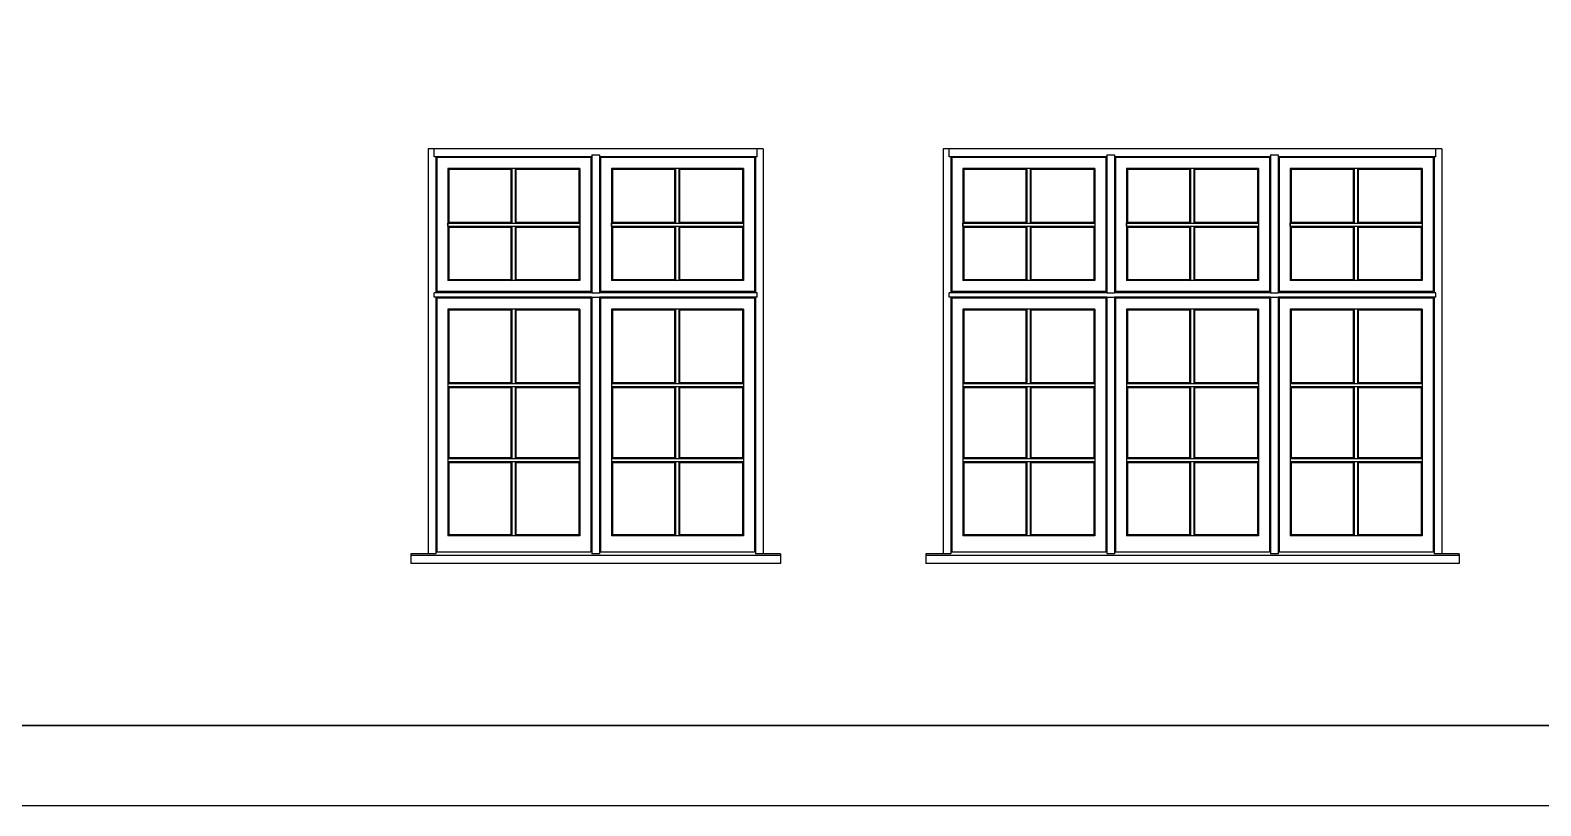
# Model space of a CAD drawing. Header units: inches. Extents: x 1985 to 11287, y 379 to 3234.
# Drawn here: x 9089.8 to 9353.9, y 1326.4 to 1462.1 of the extents above; entities that cross this region are included whole.
import ezdxf

# ---------------------------------------------------------------- set-up
doc = ezdxf.new("R2010")
doc.units = ezdxf.units.IN
doc.header["$MEASUREMENT"] = 0
doc.layers.add('elevation 99', color=7, linetype='CONTINUOUS')
doc.layers.add('separation 99', color=3, linetype='CONTINUOUS')

msp = doc.modelspace()

# ---------------------------------------------------------------- linework, layer by layer
at = {"layer": 'elevation 99'}
for p, q in [((9159.357966, 1441.341225), (9159.357966, 1416.15162)), ((9189.357947, 1441.341225), (9159.357966, 1441.341225)), ((9160.420466, 1439.966223), (9160.420466, 1441.341225)), ((9187.982947, 1439.966223), (9160.420466, 1439.966223)), ((9160.732966, 1439.966223), (9160.732966, 1416.15162)), ((9160.876372, 1439.822537), (9160.876372, 1416.402087)), ((9187.839262, 1439.822537), (9160.876372, 1439.822537)), ((9187.839262, 1439.822537), (9187.839262, 1416.402087)), ((9217.982929, 1441.341225), (9187.982947, 1441.341225)), ((9187.982947, 1440.278723), (9187.982947, 1416.15162)), ((9187.982947, 1440.278723), (9189.357947, 1440.278723)), ((9187.982947, 1439.966223), (9187.982947, 1416.15162)), ((9189.357947, 1440.278723), (9189.357947, 1416.15162)), ((9189.357947, 1439.966223), (9189.357947, 1416.15162)), ((9216.920429, 1439.966223), (9189.357947, 1439.966223)), ((9189.501354, 1439.822537), (9189.501354, 1416.402087)), ((9216.464243, 1439.822537), (9189.501354, 1439.822537)), ((9216.464243, 1439.822537), (9216.464243, 1416.402087)), ((9216.607929, 1439.966223), (9216.607929, 1416.15162)), ((9216.920429, 1439.966223), (9216.920429, 1441.341225)), ((9217.982929, 1441.341225), (9217.982929, 1416.15162)), ((9249.411305, 1441.341225), (9249.411305, 1416.15162)), ((9279.411287, 1441.341225), (9249.411305, 1441.341225)), ((9250.473805, 1439.966223), (9250.473805, 1441.341225)), ((9278.036287, 1439.966223), (9250.473805, 1439.966223)), ((9250.786305, 1439.966223), (9250.786305, 1416.15162)), ((9250.929711, 1439.822537), (9250.929711, 1416.402087)), ((9277.892601, 1439.822537), (9250.929711, 1439.822537)), ((9277.892601, 1439.822537), (9277.892601, 1416.402087)), ((9308.036268, 1441.341225), (9278.036287, 1441.341225)), ((9278.036287, 1440.278723), (9278.036287, 1416.15162)), ((9278.036287, 1440.278723), (9279.411287, 1440.278723)), ((9278.036287, 1439.966223), (9278.036287, 1416.15162)), ((9279.411287, 1440.278723), (9279.411287, 1416.15162)), ((9279.411287, 1439.966223), (9279.411287, 1416.15162)), ((9306.661268, 1439.966223), (9279.411287, 1439.966223)), ((9279.554693, 1439.822537), (9279.554693, 1416.402087)), ((9306.517583, 1439.822537), (9279.554693, 1439.822537)), ((9306.517583, 1439.822537), (9306.517583, 1416.402087)), ((9336.66125, 1441.341225), (9306.661268, 1441.341225)), ((9306.661268, 1440.278723), (9306.661268, 1416.15162)), ((9306.661268, 1440.278723), (9308.036268, 1440.278723)), ((9306.661268, 1439.966223), (9306.661268, 1416.15162)), ((9308.036268, 1440.278723), (9308.036268, 1416.15162)), ((9308.036268, 1439.966223), (9308.036268, 1416.15162)), ((9335.59875, 1439.966223), (9308.036268, 1439.966223)), ((9308.179675, 1439.822537), (9308.179675, 1416.402087)), ((9335.142564, 1439.822537), (9308.179675, 1439.822537)), ((9335.142564, 1439.822537), (9335.142564, 1416.402087)), ((9335.28625, 1439.966223), (9335.28625, 1416.15162)), ((9335.59875, 1439.966223), (9335.59875, 1441.341225)), ((9336.66125, 1441.341225), (9336.66125, 1416.15162)), ((9162.822251, 1437.876937), (9162.822251, 1418.285029)), ((9185.893662, 1437.876937), (9162.822251, 1437.876937)), ((9162.982966, 1437.716223), (9162.982966, 1428.518483)), ((9173.915424, 1437.716223), (9162.982966, 1437.716223)), ((9173.915424, 1437.716223), (9174.076139, 1437.876937)), ((9173.915424, 1428.518483), (9173.915424, 1437.716223)), ((9174.076139, 1428.357769), (9174.076139, 1437.876937)), ((9174.62971, 1437.876937), (9174.790424, 1437.716223)), ((9174.62971, 1428.357769), (9174.62971, 1437.876937)), ((9185.732947, 1437.716223), (9174.790424, 1437.716223)), ((9174.790424, 1428.518483), (9174.790424, 1437.716223)), ((9185.732947, 1437.716223), (9185.732947, 1428.518483)), ((9185.893662, 1437.876937), (9185.893662, 1418.285029)), ((9191.447233, 1437.876937), (9191.447233, 1418.285029)), ((9214.518643, 1437.876937), (9191.447233, 1437.876937)), ((9191.607947, 1437.716223), (9191.607947, 1428.518483)), ((9202.540406, 1437.716223), (9191.607947, 1437.716223)), ((9202.540406, 1437.716223), (9202.70112, 1437.876937)), ((9202.540406, 1428.518483), (9202.540406, 1437.716223)), ((9202.70112, 1428.357769), (9202.70112, 1437.876937)), ((9203.254692, 1437.876937), (9203.415406, 1437.716223)), ((9203.254692, 1428.357769), (9203.254692, 1437.876937)), ((9214.357929, 1437.716223), (9203.415406, 1437.716223)), ((9203.415406, 1428.518483), (9203.415406, 1437.716223)), ((9214.357929, 1437.716223), (9214.357929, 1428.518483)), ((9214.518643, 1437.876937), (9214.518643, 1418.285029)), ((9252.875591, 1437.876937), (9252.875591, 1418.285029)), ((9275.947001, 1437.876937), (9252.875591, 1437.876937)), ((9253.036305, 1437.716223), (9253.036305, 1428.518483)), ((9263.968764, 1437.716223), (9253.036305, 1437.716223)), ((9263.968764, 1437.716223), (9264.129478, 1437.876937)), ((9263.968764, 1428.518483), (9263.968764, 1437.716223)), ((9264.129478, 1428.357769), (9264.129478, 1437.876937)), ((9264.683049, 1437.876937), (9264.843764, 1437.716223)), ((9264.683049, 1428.357769), (9264.683049, 1437.876937)), ((9275.786287, 1437.716223), (9264.843764, 1437.716223)), ((9264.843764, 1428.518483), (9264.843764, 1437.716223)), ((9275.786287, 1437.716223), (9275.786287, 1428.518483)), ((9275.947001, 1437.876937), (9275.947001, 1418.285029)), ((9281.500572, 1437.876937), (9281.500572, 1418.285029)), ((9304.571983, 1437.876937), (9281.500572, 1437.876937)), ((9281.661287, 1437.716223), (9281.661287, 1428.518483)), ((9292.593745, 1437.716223), (9281.661287, 1437.716223)), ((9292.593745, 1437.716223), (9292.75446, 1437.876937)), ((9292.593745, 1428.518483), (9292.593745, 1437.716223)), ((9292.75446, 1428.357769), (9292.75446, 1437.876937)), ((9293.308031, 1437.876937), (9293.468745, 1437.716223)), ((9293.308031, 1428.357769), (9293.308031, 1437.876937)), ((9304.411268, 1437.716223), (9293.468745, 1437.716223)), ((9293.468745, 1428.518483), (9293.468745, 1437.716223)), ((9304.411268, 1437.716223), (9304.411268, 1428.518483)), ((9304.571983, 1437.876937), (9304.571983, 1418.285029)), ((9310.125554, 1437.876937), (9310.125554, 1418.285029)), ((9333.196964, 1437.876937), (9310.125554, 1437.876937)), ((9310.286268, 1437.716223), (9310.286268, 1428.518483)), ((9321.218727, 1437.716223), (9310.286268, 1437.716223)), ((9321.218727, 1437.716223), (9321.379441, 1437.876937)), ((9321.218727, 1428.518483), (9321.218727, 1437.716223)), ((9321.379441, 1428.357769), (9321.379441, 1437.876937)), ((9321.933013, 1437.876937), (9322.093727, 1437.716223)), ((9321.933013, 1428.357769), (9321.933013, 1437.876937)), ((9333.03625, 1437.716223), (9322.093727, 1437.716223)), ((9322.093727, 1428.518483), (9322.093727, 1437.716223)), ((9333.03625, 1437.716223), (9333.03625, 1428.518483)), ((9333.196964, 1437.876937), (9333.196964, 1418.285029)), ((9162.982966, 1428.518483), (9162.822251, 1428.357769)), ((9162.822251, 1428.357769), (9174.076139, 1428.357769)), ((9162.822251, 1427.804197), (9162.822251, 1428.357769)), ((9162.822251, 1427.804197), (9174.076139, 1427.804197)), ((9162.822251, 1427.804197), (9162.982966, 1427.643483)), ((9162.982966, 1428.518483), (9173.915424, 1428.518483)), ((9162.982966, 1427.643483), (9162.982966, 1418.445743)), ((9162.982966, 1427.643483), (9173.915424, 1427.643483)), ((9173.915424, 1428.518483), (9174.076139, 1428.357769)), ((9173.915424, 1427.643483), (9174.076139, 1427.804197)), ((9173.915424, 1418.445743), (9173.915424, 1427.643483)), ((9174.076139, 1428.357769), (9174.62971, 1428.357769)), ((9174.076139, 1418.285029), (9174.076139, 1427.804197)), ((9174.076139, 1427.804197), (9174.62971, 1427.804197)), ((9174.790424, 1428.518483), (9174.62971, 1428.357769)), ((9174.62971, 1428.357769), (9185.893662, 1428.357769)), ((9174.62971, 1418.285029), (9174.62971, 1427.804197)), ((9174.62971, 1427.804197), (9185.893662, 1427.804197)), ((9174.790424, 1427.643483), (9174.62971, 1427.804197)), ((9174.790424, 1428.518483), (9185.732947, 1428.518483)), ((9174.790424, 1418.445743), (9174.790424, 1427.643483)), ((9174.790424, 1427.643483), (9185.732947, 1427.643483)), ((9185.732947, 1428.518483), (9185.893662, 1428.357769)), ((9185.893662, 1427.804197), (9185.732947, 1427.643483)), ((9185.732947, 1427.643483), (9185.732947, 1418.445743)), ((9191.607947, 1428.518483), (9191.447233, 1428.357769)), ((9191.447233, 1428.357769), (9202.70112, 1428.357769)), ((9191.447233, 1427.804197), (9191.447233, 1428.357769)), ((9191.447233, 1427.804197), (9202.70112, 1427.804197)), ((9191.447233, 1427.804197), (9191.607947, 1427.643483)), ((9191.607947, 1428.518483), (9202.540406, 1428.518483)), ((9191.607947, 1427.643483), (9191.607947, 1418.445743)), ((9191.607947, 1427.643483), (9202.540406, 1427.643483)), ((9202.540406, 1428.518483), (9202.70112, 1428.357769)), ((9202.540406, 1427.643483), (9202.70112, 1427.804197)), ((9202.540406, 1418.445743), (9202.540406, 1427.643483)), ((9202.70112, 1428.357769), (9203.254692, 1428.357769)), ((9202.70112, 1418.285029), (9202.70112, 1427.804197)), ((9202.70112, 1427.804197), (9203.254692, 1427.804197)), ((9203.415406, 1428.518483), (9203.254692, 1428.357769)), ((9203.254692, 1428.357769), (9214.518643, 1428.357769)), ((9203.254692, 1418.285029), (9203.254692, 1427.804197)), ((9203.254692, 1427.804197), (9214.518643, 1427.804197)), ((9203.415406, 1427.643483), (9203.254692, 1427.804197)), ((9203.415406, 1428.518483), (9214.357929, 1428.518483)), ((9203.415406, 1418.445743), (9203.415406, 1427.643483)), ((9203.415406, 1427.643483), (9214.357929, 1427.643483)), ((9214.357929, 1428.518483), (9214.518643, 1428.357769)), ((9214.518643, 1427.804197), (9214.357929, 1427.643483)), ((9214.357929, 1427.643483), (9214.357929, 1418.445743)), ((9253.036305, 1428.518483), (9252.875591, 1428.357769)), ((9252.875591, 1428.357769), (9264.129478, 1428.357769)), ((9252.875591, 1427.804197), (9252.875591, 1428.357769)), ((9252.875591, 1427.804197), (9264.129478, 1427.804197)), ((9252.875591, 1427.804197), (9253.036305, 1427.643483)), ((9253.036305, 1428.518483), (9263.968764, 1428.518483)), ((9253.036305, 1427.643483), (9253.036305, 1418.445743)), ((9253.036305, 1427.643483), (9263.968764, 1427.643483)), ((9263.968764, 1428.518483), (9264.129478, 1428.357769)), ((9263.968764, 1427.643483), (9264.129478, 1427.804197)), ((9263.968764, 1418.445743), (9263.968764, 1427.643483)), ((9264.129478, 1428.357769), (9264.683049, 1428.357769)), ((9264.129478, 1418.285029), (9264.129478, 1427.804197)), ((9264.129478, 1427.804197), (9264.683049, 1427.804197)), ((9264.843764, 1428.518483), (9264.683049, 1428.357769)), ((9264.683049, 1428.357769), (9275.947001, 1428.357769)), ((9264.683049, 1418.285029), (9264.683049, 1427.804197)), ((9264.683049, 1427.804197), (9275.947001, 1427.804197)), ((9264.843764, 1427.643483), (9264.683049, 1427.804197)), ((9264.843764, 1428.518483), (9275.786287, 1428.518483)), ((9264.843764, 1418.445743), (9264.843764, 1427.643483)), ((9264.843764, 1427.643483), (9275.786287, 1427.643483)), ((9275.786287, 1428.518483), (9275.947001, 1428.357769)), ((9275.947001, 1427.804197), (9275.786287, 1427.643483)), ((9275.786287, 1427.643483), (9275.786287, 1418.445743)), ((9281.661287, 1428.518483), (9281.500572, 1428.357769)), ((9281.500572, 1428.357769), (9292.75446, 1428.357769)), ((9281.500572, 1427.804197), (9281.500572, 1428.357769)), ((9281.500572, 1427.804197), (9292.75446, 1427.804197)), ((9281.500572, 1427.804197), (9281.661287, 1427.643483)), ((9281.661287, 1428.518483), (9292.593745, 1428.518483)), ((9281.661287, 1427.643483), (9281.661287, 1418.445743)), ((9281.661287, 1427.643483), (9292.593745, 1427.643483)), ((9292.593745, 1428.518483), (9292.75446, 1428.357769)), ((9292.593745, 1427.643483), (9292.75446, 1427.804197)), ((9292.593745, 1418.445743), (9292.593745, 1427.643483)), ((9292.75446, 1428.357769), (9293.308031, 1428.357769)), ((9292.75446, 1418.285029), (9292.75446, 1427.804197)), ((9292.75446, 1427.804197), (9293.308031, 1427.804197)), ((9293.468745, 1428.518483), (9293.308031, 1428.357769)), ((9293.308031, 1428.357769), (9304.571983, 1428.357769)), ((9293.308031, 1418.285029), (9293.308031, 1427.804197)), ((9293.308031, 1427.804197), (9304.571983, 1427.804197)), ((9293.468745, 1427.643483), (9293.308031, 1427.804197)), ((9293.468745, 1428.518483), (9304.411268, 1428.518483)), ((9293.468745, 1418.445743), (9293.468745, 1427.643483)), ((9293.468745, 1427.643483), (9304.411268, 1427.643483)), ((9304.411268, 1428.518483), (9304.571983, 1428.357769)), ((9304.571983, 1427.804197), (9304.411268, 1427.643483)), ((9304.411268, 1427.643483), (9304.411268, 1418.445743)), ((9310.286268, 1428.518483), (9310.125554, 1428.357769)), ((9310.125554, 1428.357769), (9321.379441, 1428.357769)), ((9310.125554, 1427.804197), (9310.125554, 1428.357769)), ((9310.125554, 1427.804197), (9321.379441, 1427.804197)), ((9310.125554, 1427.804197), (9310.286268, 1427.643483)), ((9310.286268, 1428.518483), (9321.218727, 1428.518483)), ((9310.286268, 1427.643483), (9310.286268, 1418.445743)), ((9310.286268, 1427.643483), (9321.218727, 1427.643483)), ((9321.218727, 1428.518483), (9321.379441, 1428.357769)), ((9321.218727, 1427.643483), (9321.379441, 1427.804197)), ((9321.218727, 1418.445743), (9321.218727, 1427.643483)), ((9321.379441, 1428.357769), (9321.933013, 1428.357769)), ((9321.379441, 1418.285029), (9321.379441, 1427.804197)), ((9321.379441, 1427.804197), (9321.933013, 1427.804197)), ((9322.093727, 1428.518483), (9321.933013, 1428.357769)), ((9321.933013, 1428.357769), (9333.196964, 1428.357769)), ((9321.933013, 1418.285029), (9321.933013, 1427.804197)), ((9321.933013, 1427.804197), (9333.196964, 1427.804197)), ((9322.093727, 1427.643483), (9321.933013, 1427.804197)), ((9322.093727, 1428.518483), (9333.03625, 1428.518483)), ((9322.093727, 1418.445743), (9322.093727, 1427.643483)), ((9322.093727, 1427.643483), (9333.03625, 1427.643483)), ((9333.03625, 1428.518483), (9333.196964, 1428.357769)), ((9333.196964, 1427.804197), (9333.03625, 1427.643483)), ((9333.03625, 1427.643483), (9333.03625, 1418.445743)), ((9159.357966, 1416.15162), (9159.357966, 1370.495313)), ((9187.982947, 1416.15162), (9160.420466, 1416.15162)), ((9160.420466, 1415.371418), (9160.420466, 1416.15162)), ((9187.839262, 1416.402087), (9160.876372, 1416.402087)), ((9185.893662, 1418.285029), (9162.822251, 1418.285029)), ((9173.915424, 1418.445743), (9162.982966, 1418.445743)), ((9173.915424, 1418.445743), (9174.076139, 1418.285029)), ((9174.790424, 1418.445743), (9174.62971, 1418.285029)), ((9185.732947, 1418.445743), (9174.790424, 1418.445743)), ((9187.982947, 1416.15162), (9189.357947, 1416.15162)), ((9216.920429, 1416.15162), (9189.357947, 1416.15162)), ((9216.464243, 1416.402087), (9189.501354, 1416.402087)), ((9214.518643, 1418.285029), (9191.447233, 1418.285029)), ((9202.540406, 1418.445743), (9191.607947, 1418.445743)), ((9202.540406, 1418.445743), (9202.70112, 1418.285029)), ((9203.415406, 1418.445743), (9203.254692, 1418.285029)), ((9214.357929, 1418.445743), (9203.415406, 1418.445743)), ((9216.920429, 1415.371418), (9216.920429, 1416.15162)), ((9217.982929, 1416.15162), (9217.982929, 1370.495313)), ((9249.411305, 1416.15162), (9249.411305, 1370.495313)), ((9278.036287, 1416.15162), (9250.473805, 1416.15162)), ((9250.473805, 1415.371418), (9250.473805, 1416.15162)), ((9277.892601, 1416.402087), (9250.929711, 1416.402087)), ((9275.947001, 1418.285029), (9252.875591, 1418.285029)), ((9263.968764, 1418.445743), (9253.036305, 1418.445743)), ((9263.968764, 1418.445743), (9264.129478, 1418.285029)), ((9264.843764, 1418.445743), (9264.683049, 1418.285029)), ((9275.786287, 1418.445743), (9264.843764, 1418.445743)), ((9278.036287, 1416.15162), (9279.411287, 1416.15162)), ((9306.661268, 1416.15162), (9279.411287, 1416.15162)), ((9306.517583, 1416.402087), (9279.554693, 1416.402087)), ((9304.571983, 1418.285029), (9281.500572, 1418.285029)), ((9292.593745, 1418.445743), (9281.661287, 1418.445743)), ((9292.593745, 1418.445743), (9292.75446, 1418.285029)), ((9293.468745, 1418.445743), (9293.308031, 1418.285029)), ((9304.411268, 1418.445743), (9293.468745, 1418.445743)), ((9306.661268, 1416.15162), (9308.036268, 1416.15162)), ((9335.59875, 1416.15162), (9308.036268, 1416.15162)), ((9335.142564, 1416.402087), (9308.179675, 1416.402087)), ((9333.196964, 1418.285029), (9310.125554, 1418.285029)), ((9321.218727, 1418.445743), (9310.286268, 1418.445743)), ((9321.218727, 1418.445743), (9321.379441, 1418.285029)), ((9322.093727, 1418.445743), (9321.933013, 1418.285029)), ((9333.03625, 1418.445743), (9322.093727, 1418.445743)), ((9335.59875, 1415.371418), (9335.59875, 1416.15162)), ((9336.66125, 1416.15162), (9336.66125, 1370.495313)), ((9187.982947, 1415.371418), (9160.420466, 1415.371418)), ((9160.732966, 1415.371418), (9160.732966, 1370.495313)), ((9160.876372, 1415.227732), (9160.876372, 1370.74578)), ((9187.839262, 1415.227732), (9160.876372, 1415.227732)), ((9162.822251, 1413.282132), (9162.822251, 1373.628722)), ((9185.893662, 1413.282132), (9162.822251, 1413.282132)), ((9173.915424, 1413.121418), (9174.076139, 1413.282132)), ((9174.076139, 1400.292575), (9174.076139, 1413.282132)), ((9174.62971, 1413.282132), (9174.790424, 1413.121418)), ((9174.62971, 1400.292575), (9174.62971, 1413.282132)), ((9185.893662, 1413.282132), (9185.893662, 1373.628722)), ((9187.839262, 1415.227732), (9187.839262, 1370.74578)), ((9187.982947, 1415.371418), (9187.982947, 1370.495313)), ((9187.982947, 1415.371418), (9187.982947, 1370.495313)), ((9187.982947, 1415.371418), (9189.357947, 1415.371418)), ((9189.357947, 1415.371418), (9189.357947, 1370.495313)), ((9189.357947, 1415.371418), (9189.357947, 1370.495313)), ((9216.920429, 1415.371418), (9189.357947, 1415.371418)), ((9189.501354, 1415.227732), (9189.501354, 1370.74578)), ((9216.464243, 1415.227732), (9189.501354, 1415.227732)), ((9191.447233, 1413.282132), (9191.447233, 1373.628722)), ((9214.518643, 1413.282132), (9191.447233, 1413.282132)), ((9202.540406, 1413.121418), (9202.70112, 1413.282132)), ((9202.70112, 1400.292575), (9202.70112, 1413.282132)), ((9203.254692, 1413.282132), (9203.415406, 1413.121418)), ((9203.254692, 1400.292575), (9203.254692, 1413.282132)), ((9214.518643, 1413.282132), (9214.518643, 1373.628722)), ((9216.464243, 1415.227732), (9216.464243, 1370.74578)), ((9216.607929, 1415.371418), (9216.607929, 1370.495313)), ((9278.036287, 1415.371418), (9250.473805, 1415.371418)), ((9250.786305, 1415.371418), (9250.786305, 1370.495313)), ((9250.929711, 1415.227732), (9250.929711, 1370.74578)), ((9277.892601, 1415.227732), (9250.929711, 1415.227732)), ((9252.875591, 1413.282132), (9252.875591, 1373.628722)), ((9275.947001, 1413.282132), (9252.875591, 1413.282132)), ((9263.968764, 1413.121418), (9264.129478, 1413.282132)), ((9264.129478, 1400.292575), (9264.129478, 1413.282132)), ((9264.683049, 1413.282132), (9264.843764, 1413.121418)), ((9264.683049, 1400.292575), (9264.683049, 1413.282132)), ((9275.947001, 1413.282132), (9275.947001, 1373.628722)), ((9277.892601, 1415.227732), (9277.892601, 1370.74578)), ((9278.036287, 1415.371418), (9278.036287, 1370.495313)), ((9278.036287, 1415.371418), (9278.036287, 1370.495313)), ((9278.036287, 1415.371418), (9279.411287, 1415.371418)), ((9279.411287, 1415.371418), (9279.411287, 1370.495313)), ((9279.411287, 1415.371418), (9279.411287, 1370.495313)), ((9306.661268, 1415.371418), (9279.411287, 1415.371418)), ((9279.554693, 1415.227732), (9279.554693, 1370.74578)), ((9306.517583, 1415.227732), (9279.554693, 1415.227732)), ((9281.500572, 1413.282132), (9281.500572, 1373.628722)), ((9304.571983, 1413.282132), (9281.500572, 1413.282132)), ((9292.593745, 1413.121418), (9292.75446, 1413.282132)), ((9292.75446, 1400.292575), (9292.75446, 1413.282132)), ((9293.308031, 1413.282132), (9293.468745, 1413.121418)), ((9293.308031, 1400.292575), (9293.308031, 1413.282132)), ((9304.571983, 1413.282132), (9304.571983, 1373.628722)), ((9306.517583, 1415.227732), (9306.517583, 1370.74578)), ((9306.661268, 1415.371418), (9306.661268, 1370.495313)), ((9306.661268, 1415.371418), (9306.661268, 1370.495313)), ((9306.661268, 1415.371418), (9308.036268, 1415.371418)), ((9308.036268, 1415.371418), (9308.036268, 1370.495313)), ((9308.036268, 1415.371418), (9308.036268, 1370.495313)), ((9335.59875, 1415.371418), (9308.036268, 1415.371418)), ((9308.179675, 1415.227732), (9308.179675, 1370.74578)), ((9335.142564, 1415.227732), (9308.179675, 1415.227732)), ((9310.125554, 1413.282132), (9310.125554, 1373.628722)), ((9333.196964, 1413.282132), (9310.125554, 1413.282132)), ((9321.218727, 1413.121418), (9321.379441, 1413.282132)), ((9321.379441, 1400.292575), (9321.379441, 1413.282132)), ((9321.933013, 1413.282132), (9322.093727, 1413.121418)), ((9321.933013, 1400.292575), (9321.933013, 1413.282132)), ((9333.196964, 1413.282132), (9333.196964, 1373.628722)), ((9335.142564, 1415.227732), (9335.142564, 1370.74578)), ((9335.28625, 1415.371418), (9335.28625, 1370.495313)), ((9162.982966, 1413.121418), (9162.982966, 1400.45329)), ((9173.915424, 1413.121418), (9162.982966, 1413.121418)), ((9173.915424, 1400.45329), (9173.915424, 1413.121418)), ((9185.732947, 1413.121418), (9174.790424, 1413.121418)), ((9174.790424, 1400.45329), (9174.790424, 1413.121418)), ((9185.732947, 1413.121418), (9185.732947, 1400.45329)), ((9191.607947, 1413.121418), (9191.607947, 1400.45329)), ((9202.540406, 1413.121418), (9191.607947, 1413.121418)), ((9202.540406, 1400.45329), (9202.540406, 1413.121418)), ((9214.357929, 1413.121418), (9203.415406, 1413.121418)), ((9203.415406, 1400.45329), (9203.415406, 1413.121418)), ((9214.357929, 1413.121418), (9214.357929, 1400.45329)), ((9253.036305, 1413.121418), (9253.036305, 1400.45329)), ((9263.968764, 1413.121418), (9253.036305, 1413.121418)), ((9263.968764, 1400.45329), (9263.968764, 1413.121418)), ((9275.786287, 1413.121418), (9264.843764, 1413.121418)), ((9264.843764, 1400.45329), (9264.843764, 1413.121418)), ((9275.786287, 1413.121418), (9275.786287, 1400.45329)), ((9281.661287, 1413.121418), (9281.661287, 1400.45329)), ((9292.593745, 1413.121418), (9281.661287, 1413.121418)), ((9292.593745, 1400.45329), (9292.593745, 1413.121418)), ((9304.411268, 1413.121418), (9293.468745, 1413.121418)), ((9293.468745, 1400.45329), (9293.468745, 1413.121418)), ((9304.411268, 1413.121418), (9304.411268, 1400.45329)), ((9310.286268, 1413.121418), (9310.286268, 1400.45329)), ((9321.218727, 1413.121418), (9310.286268, 1413.121418)), ((9321.218727, 1400.45329), (9321.218727, 1413.121418)), ((9333.03625, 1413.121418), (9322.093727, 1413.121418)), ((9322.093727, 1400.45329), (9322.093727, 1413.121418)), ((9333.03625, 1413.121418), (9333.03625, 1400.45329)), ((9162.982966, 1400.45329), (9162.822251, 1400.292575)), ((9162.822251, 1400.292575), (9174.076139, 1400.292575)), ((9162.982966, 1400.45329), (9173.915424, 1400.45329)), ((9173.915424, 1400.45329), (9174.076139, 1400.292575)), ((9174.076139, 1400.292575), (9174.62971, 1400.292575)), ((9174.790424, 1400.45329), (9174.62971, 1400.292575)), ((9174.62971, 1400.292575), (9185.893662, 1400.292575)), ((9174.790424, 1400.45329), (9185.732947, 1400.45329)), ((9185.732947, 1400.45329), (9185.893662, 1400.292575)), ((9191.607947, 1400.45329), (9191.447233, 1400.292575)), ((9191.447233, 1400.292575), (9202.70112, 1400.292575)), ((9191.607947, 1400.45329), (9202.540406, 1400.45329)), ((9202.540406, 1400.45329), (9202.70112, 1400.292575)), ((9202.70112, 1400.292575), (9203.254692, 1400.292575)), ((9203.415406, 1400.45329), (9203.254692, 1400.292575)), ((9203.254692, 1400.292575), (9214.518643, 1400.292575)), ((9203.415406, 1400.45329), (9214.357929, 1400.45329)), ((9214.357929, 1400.45329), (9214.518643, 1400.292575)), ((9253.036305, 1400.45329), (9252.875591, 1400.292575)), ((9252.875591, 1400.292575), (9264.129478, 1400.292575)), ((9253.036305, 1400.45329), (9263.968764, 1400.45329)), ((9263.968764, 1400.45329), (9264.129478, 1400.292575)), ((9264.129478, 1400.292575), (9264.683049, 1400.292575)), ((9264.843764, 1400.45329), (9264.683049, 1400.292575)), ((9264.683049, 1400.292575), (9275.947001, 1400.292575)), ((9264.843764, 1400.45329), (9275.786287, 1400.45329)), ((9275.786287, 1400.45329), (9275.947001, 1400.292575)), ((9281.661287, 1400.45329), (9281.500572, 1400.292575)), ((9281.500572, 1400.292575), (9292.75446, 1400.292575)), ((9281.661287, 1400.45329), (9292.593745, 1400.45329)), ((9292.593745, 1400.45329), (9292.75446, 1400.292575)), ((9292.75446, 1400.292575), (9293.308031, 1400.292575)), ((9293.468745, 1400.45329), (9293.308031, 1400.292575)), ((9293.308031, 1400.292575), (9304.571983, 1400.292575)), ((9293.468745, 1400.45329), (9304.411268, 1400.45329)), ((9304.411268, 1400.45329), (9304.571983, 1400.292575)), ((9310.286268, 1400.45329), (9310.125554, 1400.292575)), ((9310.125554, 1400.292575), (9321.379441, 1400.292575)), ((9310.286268, 1400.45329), (9321.218727, 1400.45329)), ((9321.218727, 1400.45329), (9321.379441, 1400.292575)), ((9321.379441, 1400.292575), (9321.933013, 1400.292575)), ((9322.093727, 1400.45329), (9321.933013, 1400.292575)), ((9321.933013, 1400.292575), (9333.196964, 1400.292575)), ((9322.093727, 1400.45329), (9333.03625, 1400.45329)), ((9333.03625, 1400.45329), (9333.196964, 1400.292575)), ((9162.822251, 1399.739004), (9174.076139, 1399.739004)), ((9162.822251, 1399.739004), (9162.982966, 1399.57829)), ((9162.982966, 1399.57829), (9162.982966, 1387.342629)), ((9162.982966, 1399.57829), (9173.915424, 1399.57829)), ((9173.915424, 1399.57829), (9174.076139, 1399.739004)), ((9173.915424, 1387.342629), (9173.915424, 1399.57829)), ((9174.076139, 1399.739004), (9174.62971, 1399.739004)), ((9174.076139, 1387.181915), (9174.076139, 1399.739004)), ((9174.62971, 1399.739004), (9185.893662, 1399.739004)), ((9174.790424, 1399.57829), (9174.62971, 1399.739004)), ((9174.62971, 1387.181915), (9174.62971, 1399.739004)), ((9174.790424, 1387.342629), (9174.790424, 1399.57829)), ((9174.790424, 1399.57829), (9185.732947, 1399.57829)), ((9185.893662, 1399.739004), (9185.732947, 1399.57829)), ((9185.732947, 1399.57829), (9185.732947, 1387.342629)), ((9191.447233, 1399.739004), (9202.70112, 1399.739004)), ((9191.447233, 1399.739004), (9191.607947, 1399.57829)), ((9191.607947, 1399.57829), (9191.607947, 1387.342629)), ((9191.607947, 1399.57829), (9202.540406, 1399.57829)), ((9202.540406, 1399.57829), (9202.70112, 1399.739004)), ((9202.540406, 1387.342629), (9202.540406, 1399.57829)), ((9202.70112, 1399.739004), (9203.254692, 1399.739004)), ((9202.70112, 1387.181915), (9202.70112, 1399.739004)), ((9203.254692, 1399.739004), (9214.518643, 1399.739004)), ((9203.415406, 1399.57829), (9203.254692, 1399.739004)), ((9203.254692, 1387.181915), (9203.254692, 1399.739004)), ((9203.415406, 1387.342629), (9203.415406, 1399.57829)), ((9203.415406, 1399.57829), (9214.357929, 1399.57829)), ((9214.518643, 1399.739004), (9214.357929, 1399.57829)), ((9214.357929, 1399.57829), (9214.357929, 1387.342629)), ((9252.875591, 1399.739004), (9264.129478, 1399.739004)), ((9252.875591, 1399.739004), (9253.036305, 1399.57829)), ((9253.036305, 1399.57829), (9253.036305, 1387.342629)), ((9253.036305, 1399.57829), (9263.968764, 1399.57829)), ((9263.968764, 1399.57829), (9264.129478, 1399.739004)), ((9263.968764, 1387.342629), (9263.968764, 1399.57829)), ((9264.129478, 1399.739004), (9264.683049, 1399.739004)), ((9264.129478, 1387.181915), (9264.129478, 1399.739004)), ((9264.683049, 1399.739004), (9275.947001, 1399.739004)), ((9264.843764, 1399.57829), (9264.683049, 1399.739004)), ((9264.683049, 1387.181915), (9264.683049, 1399.739004)), ((9264.843764, 1387.342629), (9264.843764, 1399.57829)), ((9264.843764, 1399.57829), (9275.786287, 1399.57829)), ((9275.947001, 1399.739004), (9275.786287, 1399.57829)), ((9275.786287, 1399.57829), (9275.786287, 1387.342629)), ((9281.500572, 1399.739004), (9292.75446, 1399.739004)), ((9281.500572, 1399.739004), (9281.661287, 1399.57829)), ((9281.661287, 1399.57829), (9281.661287, 1387.342629)), ((9281.661287, 1399.57829), (9292.593745, 1399.57829)), ((9292.593745, 1399.57829), (9292.75446, 1399.739004)), ((9292.593745, 1387.342629), (9292.593745, 1399.57829)), ((9292.75446, 1399.739004), (9293.308031, 1399.739004)), ((9292.75446, 1387.181915), (9292.75446, 1399.739004)), ((9293.308031, 1399.739004), (9304.571983, 1399.739004)), ((9293.468745, 1399.57829), (9293.308031, 1399.739004)), ((9293.308031, 1387.181915), (9293.308031, 1399.739004)), ((9293.468745, 1387.342629), (9293.468745, 1399.57829)), ((9293.468745, 1399.57829), (9304.411268, 1399.57829)), ((9304.571983, 1399.739004), (9304.411268, 1399.57829)), ((9304.411268, 1399.57829), (9304.411268, 1387.342629)), ((9310.125554, 1399.739004), (9321.379441, 1399.739004)), ((9310.125554, 1399.739004), (9310.286268, 1399.57829)), ((9310.286268, 1399.57829), (9310.286268, 1387.342629)), ((9310.286268, 1399.57829), (9321.218727, 1399.57829)), ((9321.218727, 1399.57829), (9321.379441, 1399.739004)), ((9321.218727, 1387.342629), (9321.218727, 1399.57829)), ((9321.379441, 1399.739004), (9321.933013, 1399.739004)), ((9321.379441, 1387.181915), (9321.379441, 1399.739004)), ((9321.933013, 1399.739004), (9333.196964, 1399.739004)), ((9322.093727, 1399.57829), (9321.933013, 1399.739004)), ((9321.933013, 1387.181915), (9321.933013, 1399.739004)), ((9322.093727, 1387.342629), (9322.093727, 1399.57829)), ((9322.093727, 1399.57829), (9333.03625, 1399.57829)), ((9333.196964, 1399.739004), (9333.03625, 1399.57829)), ((9333.03625, 1399.57829), (9333.03625, 1387.342629)), ((9162.982966, 1387.342629), (9162.822251, 1387.181915)), ((9162.822251, 1387.181915), (9174.076139, 1387.181915)), ((9162.982966, 1387.342629), (9173.915424, 1387.342629)), ((9173.915424, 1387.342629), (9174.076139, 1387.181915)), ((9174.076139, 1387.181915), (9174.62971, 1387.181915)), ((9174.790424, 1387.342629), (9174.62971, 1387.181915)), ((9174.62971, 1387.181915), (9185.893662, 1387.181915)), ((9174.790424, 1387.342629), (9185.732947, 1387.342629)), ((9185.732947, 1387.342629), (9185.893662, 1387.181915)), ((9191.607947, 1387.342629), (9191.447233, 1387.181915)), ((9191.447233, 1387.181915), (9202.70112, 1387.181915)), ((9191.607947, 1387.342629), (9202.540406, 1387.342629)), ((9202.540406, 1387.342629), (9202.70112, 1387.181915)), ((9202.70112, 1387.181915), (9203.254692, 1387.181915)), ((9203.415406, 1387.342629), (9203.254692, 1387.181915)), ((9203.254692, 1387.181915), (9214.518643, 1387.181915)), ((9203.415406, 1387.342629), (9214.357929, 1387.342629)), ((9214.357929, 1387.342629), (9214.518643, 1387.181915)), ((9253.036305, 1387.342629), (9252.875591, 1387.181915)), ((9252.875591, 1387.181915), (9264.129478, 1387.181915)), ((9253.036305, 1387.342629), (9263.968764, 1387.342629)), ((9263.968764, 1387.342629), (9264.129478, 1387.181915)), ((9264.129478, 1387.181915), (9264.683049, 1387.181915)), ((9264.843764, 1387.342629), (9264.683049, 1387.181915)), ((9264.683049, 1387.181915), (9275.947001, 1387.181915)), ((9264.843764, 1387.342629), (9275.786287, 1387.342629)), ((9275.786287, 1387.342629), (9275.947001, 1387.181915)), ((9281.661287, 1387.342629), (9281.500572, 1387.181915)), ((9281.500572, 1387.181915), (9292.75446, 1387.181915)), ((9281.661287, 1387.342629), (9292.593745, 1387.342629)), ((9292.593745, 1387.342629), (9292.75446, 1387.181915)), ((9292.75446, 1387.181915), (9293.308031, 1387.181915)), ((9293.468745, 1387.342629), (9293.308031, 1387.181915)), ((9293.308031, 1387.181915), (9304.571983, 1387.181915)), ((9293.468745, 1387.342629), (9304.411268, 1387.342629)), ((9304.411268, 1387.342629), (9304.571983, 1387.181915)), ((9310.286268, 1387.342629), (9310.125554, 1387.181915)), ((9310.125554, 1387.181915), (9321.379441, 1387.181915)), ((9310.286268, 1387.342629), (9321.218727, 1387.342629)), ((9321.218727, 1387.342629), (9321.379441, 1387.181915)), ((9321.379441, 1387.181915), (9321.933013, 1387.181915)), ((9322.093727, 1387.342629), (9321.933013, 1387.181915)), ((9321.933013, 1387.181915), (9333.196964, 1387.181915)), ((9322.093727, 1387.342629), (9333.03625, 1387.342629)), ((9333.03625, 1387.342629), (9333.196964, 1387.181915)), ((9162.822251, 1386.628343), (9174.076139, 1386.628343)), ((9162.822251, 1386.628343), (9162.982966, 1386.467629)), ((9162.982966, 1386.467629), (9162.982966, 1373.789436)), ((9162.982966, 1386.467629), (9173.915424, 1386.467629)), ((9173.915424, 1386.467629), (9174.076139, 1386.628343)), ((9173.915424, 1373.789436), (9173.915424, 1386.467629)), ((9174.076139, 1373.628722), (9174.076139, 1386.628343)), ((9174.076139, 1386.628343), (9174.62971, 1386.628343)), ((9174.62971, 1373.628722), (9174.62971, 1386.628343)), ((9174.62971, 1386.628343), (9185.893662, 1386.628343)), ((9174.790424, 1386.467629), (9174.62971, 1386.628343)), ((9174.790424, 1373.789436), (9174.790424, 1386.467629)), ((9174.790424, 1386.467629), (9185.732947, 1386.467629)), ((9185.893662, 1386.628343), (9185.732947, 1386.467629)), ((9185.732947, 1386.467629), (9185.732947, 1373.789436)), ((9191.447233, 1386.628343), (9202.70112, 1386.628343)), ((9191.447233, 1386.628343), (9191.607947, 1386.467629)), ((9191.607947, 1386.467629), (9191.607947, 1373.789436)), ((9191.607947, 1386.467629), (9202.540406, 1386.467629)), ((9202.540406, 1386.467629), (9202.70112, 1386.628343)), ((9202.540406, 1373.789436), (9202.540406, 1386.467629)), ((9202.70112, 1373.628722), (9202.70112, 1386.628343)), ((9202.70112, 1386.628343), (9203.254692, 1386.628343)), ((9203.254692, 1373.628722), (9203.254692, 1386.628343)), ((9203.254692, 1386.628343), (9214.518643, 1386.628343)), ((9203.415406, 1386.467629), (9203.254692, 1386.628343)), ((9203.415406, 1373.789436), (9203.415406, 1386.467629)), ((9203.415406, 1386.467629), (9214.357929, 1386.467629)), ((9214.518643, 1386.628343), (9214.357929, 1386.467629)), ((9214.357929, 1386.467629), (9214.357929, 1373.789436)), ((9252.875591, 1386.628343), (9264.129478, 1386.628343)), ((9252.875591, 1386.628343), (9253.036305, 1386.467629)), ((9253.036305, 1386.467629), (9253.036305, 1373.789436)), ((9253.036305, 1386.467629), (9263.968764, 1386.467629)), ((9263.968764, 1386.467629), (9264.129478, 1386.628343)), ((9263.968764, 1373.789436), (9263.968764, 1386.467629)), ((9264.129478, 1373.628722), (9264.129478, 1386.628343)), ((9264.129478, 1386.628343), (9264.683049, 1386.628343)), ((9264.683049, 1373.628722), (9264.683049, 1386.628343)), ((9264.683049, 1386.628343), (9275.947001, 1386.628343)), ((9264.843764, 1386.467629), (9264.683049, 1386.628343)), ((9264.843764, 1373.789436), (9264.843764, 1386.467629)), ((9264.843764, 1386.467629), (9275.786287, 1386.467629)), ((9275.947001, 1386.628343), (9275.786287, 1386.467629)), ((9275.786287, 1386.467629), (9275.786287, 1373.789436)), ((9281.500572, 1386.628343), (9292.75446, 1386.628343)), ((9281.500572, 1386.628343), (9281.661287, 1386.467629)), ((9281.661287, 1386.467629), (9281.661287, 1373.789436)), ((9281.661287, 1386.467629), (9292.593745, 1386.467629)), ((9292.593745, 1386.467629), (9292.75446, 1386.628343)), ((9292.593745, 1373.789436), (9292.593745, 1386.467629)), ((9292.75446, 1373.628722), (9292.75446, 1386.628343)), ((9292.75446, 1386.628343), (9293.308031, 1386.628343)), ((9293.308031, 1373.628722), (9293.308031, 1386.628343)), ((9293.308031, 1386.628343), (9304.571983, 1386.628343)), ((9293.468745, 1386.467629), (9293.308031, 1386.628343)), ((9293.468745, 1373.789436), (9293.468745, 1386.467629)), ((9293.468745, 1386.467629), (9304.411268, 1386.467629)), ((9304.571983, 1386.628343), (9304.411268, 1386.467629)), ((9304.411268, 1386.467629), (9304.411268, 1373.789436)), ((9310.125554, 1386.628343), (9321.379441, 1386.628343)), ((9310.125554, 1386.628343), (9310.286268, 1386.467629)), ((9310.286268, 1386.467629), (9310.286268, 1373.789436)), ((9310.286268, 1386.467629), (9321.218727, 1386.467629)), ((9321.218727, 1386.467629), (9321.379441, 1386.628343)), ((9321.218727, 1373.789436), (9321.218727, 1386.467629)), ((9321.379441, 1373.628722), (9321.379441, 1386.628343)), ((9321.379441, 1386.628343), (9321.933013, 1386.628343)), ((9321.933013, 1373.628722), (9321.933013, 1386.628343)), ((9321.933013, 1386.628343), (9333.196964, 1386.628343)), ((9322.093727, 1386.467629), (9321.933013, 1386.628343)), ((9322.093727, 1373.789436), (9322.093727, 1386.467629)), ((9322.093727, 1386.467629), (9333.03625, 1386.467629)), ((9333.196964, 1386.628343), (9333.03625, 1386.467629)), ((9333.03625, 1386.467629), (9333.03625, 1373.789436)), ((9185.893662, 1373.628722), (9162.822251, 1373.628722)), ((9173.915424, 1373.789436), (9162.982966, 1373.789436)), ((9173.915424, 1373.789436), (9174.076139, 1373.628722)), ((9174.790424, 1373.789436), (9174.62971, 1373.628722)), ((9185.732947, 1373.789436), (9174.790424, 1373.789436)), ((9214.518643, 1373.628722), (9191.447233, 1373.628722)), ((9202.540406, 1373.789436), (9191.607947, 1373.789436)), ((9202.540406, 1373.789436), (9202.70112, 1373.628722)), ((9203.415406, 1373.789436), (9203.254692, 1373.628722)), ((9214.357929, 1373.789436), (9203.415406, 1373.789436)), ((9275.947001, 1373.628722), (9252.875591, 1373.628722)), ((9263.968764, 1373.789436), (9253.036305, 1373.789436)), ((9263.968764, 1373.789436), (9264.129478, 1373.628722)), ((9264.843764, 1373.789436), (9264.683049, 1373.628722)), ((9275.786287, 1373.789436), (9264.843764, 1373.789436)), ((9304.571983, 1373.628722), (9281.500572, 1373.628722)), ((9292.593745, 1373.789436), (9281.661287, 1373.789436)), ((9292.593745, 1373.789436), (9292.75446, 1373.628722)), ((9293.468745, 1373.789436), (9293.308031, 1373.628722)), ((9304.411268, 1373.789436), (9293.468745, 1373.789436)), ((9333.196964, 1373.628722), (9310.125554, 1373.628722)), ((9321.218727, 1373.789436), (9310.286268, 1373.789436)), ((9321.218727, 1373.789436), (9321.379441, 1373.628722)), ((9322.093727, 1373.789436), (9321.933013, 1373.628722)), ((9333.03625, 1373.789436), (9322.093727, 1373.789436)), ((9160.732966, 1370.495313), (9156.357966, 1370.495313)), ((9156.357966, 1370.495313), (9156.357966, 1368.81257)), ((9192.357947, 1370.208782), (9156.357966, 1370.208782)), ((9192.357947, 1368.81257), (9156.357966, 1368.81257)), ((9187.839262, 1370.74578), (9160.876372, 1370.74578)), ((9220.982929, 1370.208782), (9184.982947, 1370.208782)), ((9220.982929, 1368.81257), (9184.982947, 1368.81257)), ((9189.357947, 1370.495313), (9187.982947, 1370.495313)), ((9216.464243, 1370.74578), (9189.501354, 1370.74578)), ((9220.982929, 1370.495313), (9216.607929, 1370.495313)), ((9220.982929, 1370.495313), (9220.982929, 1368.81257)), ((9250.786305, 1370.495313), (9246.411305, 1370.495313)), ((9246.411305, 1370.495313), (9246.411305, 1368.81257)), ((9282.411287, 1370.208782), (9246.411305, 1370.208782)), ((9282.411287, 1368.81257), (9246.411305, 1368.81257)), ((9277.892601, 1370.74578), (9250.929711, 1370.74578)), ((9311.036268, 1370.208782), (9275.036287, 1370.208782)), ((9311.036268, 1368.81257), (9275.036287, 1368.81257)), ((9279.411287, 1370.495313), (9278.036287, 1370.495313)), ((9306.517583, 1370.74578), (9279.554693, 1370.74578)), ((9339.66125, 1370.208782), (9303.661268, 1370.208782)), ((9339.66125, 1368.81257), (9303.661268, 1368.81257)), ((9308.036268, 1370.495313), (9306.661268, 1370.495313)), ((9335.142564, 1370.74578), (9308.179675, 1370.74578)), ((9339.66125, 1370.495313), (9335.28625, 1370.495313)), ((9339.66125, 1370.495313), (9339.66125, 1368.81257))]:
    msp.add_line(p, q, dxfattribs=at)
at = {"layer": 'separation 99'}
for points in [[(8840.122035, 2103.669696), (9954.635727, 2103.669696), (9954.635727, 1326.396456), (8840.122035, 1326.396456)], [(8849.299532, 2093.486824), (9941.56161, 2093.486824), (9941.56161, 1340.434269), (8849.299532, 1340.434269)], [(8849.299532, 1340.434269), (9943.300488, 1340.434269), (9943.300488, 1340.434269), (8849.299532, 1340.434269)]]:
    msp.add_lwpolyline(points, close=True, dxfattribs=at)

doc.saveas('drawing.dxf')
